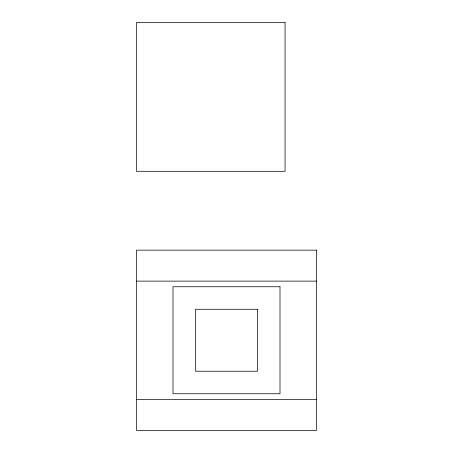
<?xml version="1.0" encoding="UTF-8"?>
<svg xmlns="http://www.w3.org/2000/svg" width="453" height="453" viewBox="0 0 453 453"><rect width="100%" height="100%" fill="white"/><g stroke="black" fill="none" stroke-linecap="round" stroke-linejoin="round"><path stroke-width="0.68" d="M136.398 281.12L316.602 281.12M136.398 399.376L316.602 399.376M285.067 22.65L136.398 22.65L136.398 171.313L285.067 171.313L285.067 22.65M316.602 250.152L136.398 250.152L136.398 430.35L316.602 430.35L316.602 250.152M279.999 286.755L173.001 286.755L173.001 393.748L279.999 393.748L279.999 286.755M257.474 309.28L195.526 309.28L195.526 371.222L257.474 371.222L257.474 309.28"/></g></svg>
